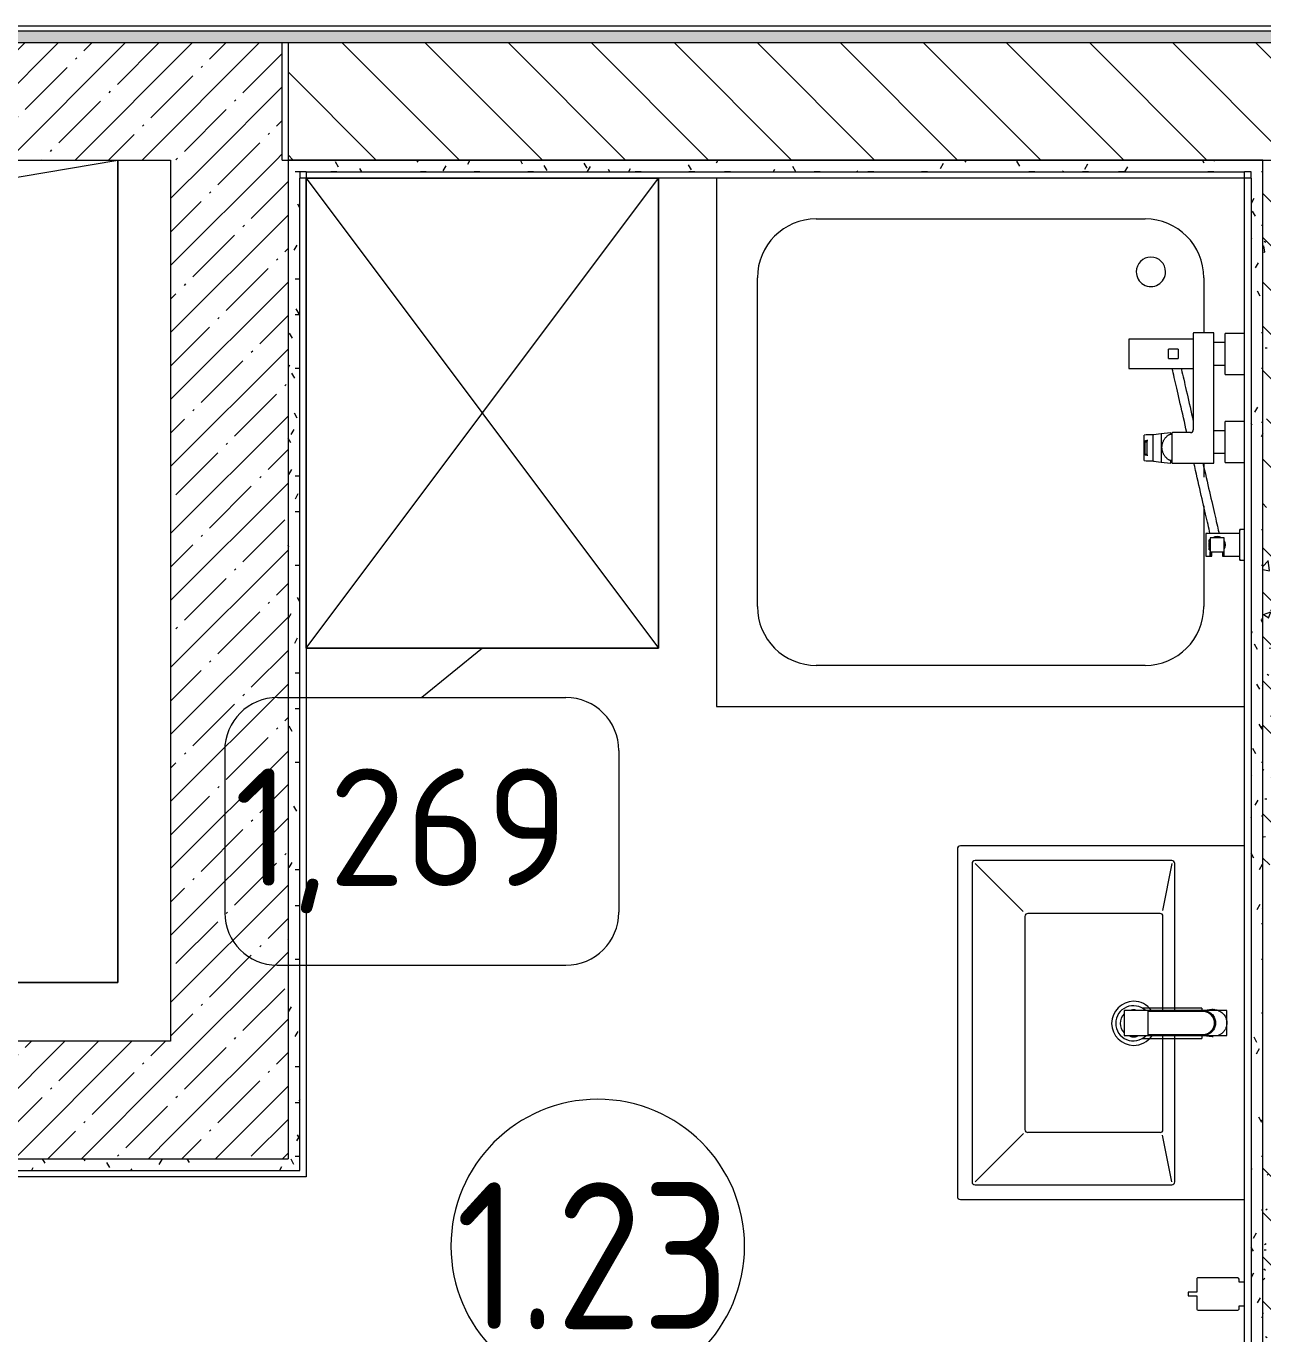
# Model space of a CAD drawing. Header units: millimetres. Extents: x 35840 to 252964, y -8553 to 29000.
# Drawn here: x 68204 to 70310, y 11402 to 13628 of the extents above; entities that cross this region are included whole.
import ezdxf

# ---------------------------------------------------------------- set-up
doc = ezdxf.new("R2010")
doc.units = ezdxf.units.MM
doc.linetypes.add('Осевая', pattern=[3175, 635, -476.25, 1587.5, -476.25])
for name, color, linetype, lineweight in [('0-1', 7, 'Continuous', 9), ('A-AREA-IDEN', 7, 'Continuous', 9), ('A-GENM', 7, 'Continuous', 9), ('A-WALL', 7, 'Continuous', 9), ('I-FURN-IDEN', 7, 'Continuous', 9), ('I-WALL', 7, 'Continuous', 9), ('P-SANR-FIXT-2', 7, 'Continuous', 13), ('Оси-2', 7, 'Осевая', 9)]:
    doc.layers.add(name, color=color, linetype=linetype, lineweight=lineweight)
for name, color, linetype, lineweight, true_color in [('A-WALL-1', 9, 'Continuous', 9, 0x808080), ('A-WALL-FNSH-1', 9, 'Continuous', 9, 0x808080), ('I-FURN-1', 9, 'Continuous', 9, 0x808080), ('P-SANR-FIXT-1', 9, 'Continuous', 13, 0x808080)]:
    doc.layers.add(name, color=color, linetype=linetype, lineweight=lineweight, true_color=true_color)
doc.styles.add('GOST Common', font='GOST_Common.ttf', dxfattribs={"height": 200})
doc.styles.add('GOST Common_1', font='GOST_Common.ttf', dxfattribs={"width": 0.9, "height": 250})
pattern_1 = [(45, (600, 0), (-57.02463, 57.02463), []), (45, (657.025, 0), (-57.02463, 57.02463), [100.806, -20.161, 3.353, -16.808])]
pattern_2 = [(0, (600, 0), (121.92, 30.48), [10.058, -81.382, 10.058, -81.382, -487.68]), (0, (600, 0), (121.92, 30.48), [-182.88, 10.058, -172.822, 10.058, -81.382, -213.36]), (0, (600, 0), (121.92, 30.48), [-457.2, 10.058, -50.902, 10.058, -142.342]), (120, (645.72, 15.24), (-87.356454, 90.345817), [10.058, -81.382, 10.058, -81.382, -487.68]), (120, (645.72, 15.24), (-87.356454, 90.345817), [-182.88, 10.058, -172.822, 10.058, -81.382, -213.36]), (120, (645.72, 15.24), (-87.356454, 90.345817), [-457.2, 10.058, -50.902, 10.058, -142.342]), (240, (660.96, 76.2), (-34.563546, -120.825817), [10.058, -81.382, 10.058, -81.382, -487.68]), (240, (660.96, 76.2), (-34.563546, -120.825817), [-182.88, 10.058, -172.822, 10.058, -81.382, -213.36]), (240, (660.96, 76.2), (-34.563546, -120.825817), [-457.2, 10.058, -50.902, 10.058, -142.342])]

# ---------------------------------------------------------------- blocks, each defined once
blk = doc.blocks.new('SND_Aquanet_Душевой поддон_HX108_Квадратный_С опорами_Сантехкомплект__$ - 900х900-30658251-План расстановки мебели и оборудования 1 этажа в осях 12-23')
at = {"layer": 'P-SANR-FIXT-1'}
for p, q in [((450, -450), (450, 449.5)), ((-280, 380), (-186.2, 380)), ((35.8, 380), (59.8, 380)), ((108.5, 380), (280, 380)), ((-380, -280), (-380, 280)), ((380, 280), (380, -280)), ((280, -380), (-280, -380)), ((-449.2, -450), (450, -450))]:
    blk.add_line(p, q, dxfattribs=at)
for centre, radius, start, end in [((-280, 280), 100, 90, 180), ((280, 280), 100, 0, 90), ((-290, 290), 25, 90, 270), ((-290, 290), 25, 270, 90), ((-280, -280), 100, 180, 270), ((280, -280), 100, 270, 0)]:
    blk.add_arc(centre, radius, start, end, dxfattribs=at)
blk = doc.blocks.new('GM_Отверстие прямоугольное _в плите_ - Отверстие-21957881-План расстановки мебели и оборудования 1 этажа в осях 12-23')
at = {"layer": 'A-GENM'}
for p, q in [((-566.7, 466.7), (800, 700)), ((800, 700), (800, -700)), ((800, -700), (800, 700)), ((-800, -700), (-566.7, 466.7)), ((800, -700), (-800, -700)), ((-800, -700), (800, -700))]:
    blk.add_line(p, q, dxfattribs=at)
for start, end in [(360, 180), (180, 360)]:
    blk.add_arc((0, 0), 2.5, start, end, dxfattribs=at)
blk = doc.blocks.new('Шкаф параметрический - 1_269-25646702-План расстановки мебели и оборудования 1 этажа в осях 12-23')
at = {"layer": 'I-FURN-1'}
for p, q in [((0, 0), (600, 800)), ((0, 800), (600, 0)), ((600, 800), (0, 800)), ((0, 800), (0, 0)), ((0, 0), (0, 800)), ((0, 800), (600, 800)), ((600, 0), (600, 800)), ((600, 800), (600, 0)), ((0, 0), (600, 0)), ((600, 0), (0, 0))]:
    blk.add_line(p, q, dxfattribs=at)
blk = doc.blocks.new('сифон - Для раковины-V232-План расстановки мебели и оборудования 1 этажа в осях 12-23')
at = {"layer": 'P-SANR-FIXT-1'}
for p, q in [((116.7, 26), (15, 26)), ((116.7, 26), (116.7, 22.5)), ((116.7, -20.6), (116.7, -26)), ((15, -26), (116.7, -26))]:
    blk.add_line(p, q, dxfattribs=at)
for start, end in [(46.114, 180), (180, 315)]:
    blk.add_arc((0, 0), 30, start, end, dxfattribs=at)
blk = doc.blocks.new('раковина - 400 x 500mm-V233-План расстановки мебели и оборудования 1 этажа в осях 12-23')
at = {"layer": 'P-SANR-FIXT-1'}
for p, q in [((-249.5, -11), (-249.5, -495)), ((352.5, -495), (352.5, -11)), ((31, -130), (-219.5, -130)), ((322.5, -130), (73, -130)), ((-224.5, -135), (-224.5, -470)), ((-219.5, -135), (-139.5, -151)), ((-134.5, -155), (-134.5, -380)), ((-126, -150), (-129.5, -150)), ((31, -150), (-126, -150)), ((233.5, -150), (73, -150)), ((238.5, -155), (238.5, -380)), ((322.5, -135), (242.8, -150.5)), ((327.5, -470), (327.5, -135)), ((-219.5, -470), (-137.6, -388.1)), ((-129.5, -385), (233.5, -385)), ((322.5, -470), (240.2, -387.7)), ((-219.5, -475), (322.5, -475)), ((-244.5, -500), (347.5, -500))]:
    blk.add_line(p, q, dxfattribs=at)
for centre, radius, start, end in [((-219.5, -135), 5, 90, 180), ((322.5, -135), 5, 0, 90), ((-129.5, -155), 5, 90, 180), ((233.5, -155), 5, 0, 90), ((52.6, -199.9), 37.5, 127.0599, 180), ((52.6, -199.9), 37.5, 360, 54.9171), ((52.6, -199.9), 37.5, 180, 360), ((52.6, -199.9), 23, 170.0836, 180), ((52.6, -199.9), 23, 180, 189.9158), ((52.6, -199.9), 23, 360, 16.8017), ((52.6, -199.9), 23, 343.1959, 360), ((52.6, -199.9), 23, 225, 315), ((-129.5, -380), 5, 180, 270), ((233.5, -380), 5, 270, 360), ((-219.5, -470), 5, 180, 270), ((322.5, -470), 5, 270, 0), ((-244.5, -495), 5, 180, 270), ((347.5, -495), 5, 270, 0)]:
    blk.add_arc(centre, radius, start, end, dxfattribs=at)
blk = doc.blocks.new('смеситель для раковины - Default-30615600-План расстановки мебели и оборудования 1 этажа в осях 12-23')
at = {"layer": '0-1'}
for p, q in [((21, 151.6), (-21, 151.6)), ((20.3, 111.8), (-20.3, 111.8)), ((-22.8, 2.9), (-21.7, 15.4)), ((-20.7, 17.2), (-20.7, 16.7)), ((-20.3, 19.4), (-20.3, 15.8)), ((20.3, 15.8), (20.3, 19.4)), ((20.8, 16.7), (20.8, 17.2))]:
    blk.add_line(p, q, dxfattribs=at)
at = {"layer": '0-1', "flags": 128}
for points in [[(-21, 151.3), (-21, 147.9), (-21, 145.7), (-21, 145.2), (-21, 144.9), (-21, 144.8), (-21, 144.7), (-21, 144.7)], [(21, 89.1), (21, 88.6), (21, 88.3), (21, 88.3)], [(21.7, 15.4), (22.3, 8.3), (22.8, 2.9)]]:
    blk.add_lwpolyline(points, dxfattribs=at)
at = {"layer": 'P-SANR-FIXT-1'}
for p, q in [((21, 151.6), (-21, 151.6)), ((-21, 151.6), (-21, -23)), ((21, -23), (21, 151.6)), ((-20.3, 111.8), (-20.3, 111.8)), ((-20.3, 111.8), (-20.3, 109.7)), ((20.3, 109.7), (20.3, 111.8)), ((20.3, 111.8), (20.3, 111.8)), ((-21, -23), (21, -23))]:
    blk.add_line(p, q, dxfattribs=at)
at = {"layer": 'P-SANR-FIXT-1', "flags": 128}
for points in [[(-21, 144), (-21, 91), (-21, 37.9)], [(21, 37.9), (21, 91), (21, 144)], [(-20.3, 19.4), (-20.3, 60.2), (-20.3, 109.7)], [(20.3, 109.7), (20.3, 60.2), (20.3, 19.4)], [(21, 17.1), (21, 22.3), (21, 27.5), (21, 32.7), (21, 37.9)], [(-20.3, 15.8), (-20.3, 17.1), (-20.3, 18.4)], [(20.3, 18.4), (20.3, 17.1), (20.3, 15.8)], [(21, 15.1), (21, 15.6), (21, 16.1), (21, 16.6), (21, 17.1)], [(22.9, -1.8), (22.4, 2.9), (22, 7.6), (21.5, 12.3), (21.1, 17.1)], [(21.1, 17.1), (21.5, 12.3), (22, 7.6), (22.4, 2.9), (22.9, -1.8)]]:
    blk.add_lwpolyline(points, dxfattribs=at)
at = {"layer": 'P-SANR-FIXT-1'}
for centre, major_axis, ratio, start_param, end_param in [((-9809.3, 72.1), (-9788.3, 0.5), 0.986286, 3.135948, 3.138103), ((0, 17.2), (20.8, 0), 0.98634, 3.060685, 3.141593), ((0, 17.2), (20.8, 0), 0.98634, 3.141593, 3.395551), ((0, 17.2), (20.8, 0), 0.98634, 3.707105, 3.769911), ((0, 17.2), (20.8, 0), 0.98634, 5.654867, 5.717635), ((0, 17.2), (-20.8, 0), 0.98634, 2.887544, 3.141593), ((0, 17.2), (20.8, 0), 0.98634, 0, 0.080911), ((0, 17.2), (20.8, 0), 0.98634, 4.154533, 5.270098)]:
    blk.add_ellipse(centre, major_axis=major_axis, ratio=ratio, start_param=start_param, end_param=end_param, dxfattribs=at)
for points, knots in [([(-21, 151.6), (-21, 151.7), (-21, 151.5), (-21, 150.5), (-21, 148.7), (-21, 146.9), (-21, 145.2), (-21, 144.4), (-21, 144)], [0.4444444, 0.4444444, 0.4444444, 0.4444444, 0.5555556, 0.6666667, 0.7777778, 0.8888889, 0.9444444, 1, 1, 1, 1]), ([(21, 144), (21, 144.4), (21, 145.2), (21, 146.9), (21, 148.7), (21, 150.5), (21, 151.5), (21, 151.7), (21, 151.6)], [0, 0, 0, 0, 0.0555556, 0.1111111, 0.2222222, 0.3333333, 0.4444444, 0.5555556, 0.5555556, 0.5555556, 0.5555556]), ([(-21.8, 13.9), (-21.8, 14.6), (-21.7, 16.1), (-21.6, 18.9), (-21.5, 22.1), (-21.5, 25.2), (-21.4, 27.9), (-21.4, 30), (-21.4, 31.8), (-21.3, 33.4), (-21.3, 34.5), (-21.3, 35.6), (-21.3, 37), (-21.3, 38.7), (-21.2, 41), (-21.2, 44.2), (-21.2, 48.8), (-21.1, 54.3), (-21.1, 59.3), (-21.1, 63.2), (-21.1, 66.1), (-21.1, 68.8), (-21.1, 72.5), (-21, 78.9), (-21, 84.5), (-21, 88.1)], [0, 0, 0, 0, 0.083333, 0.166667, 0.25, 0.333333, 0.375, 0.416667, 0.458333, 0.479167, 0.5, 0.520833, 0.541667, 0.583333, 0.625, 0.666667, 0.708333, 0.75, 0.791667, 0.8125, 0.833333, 0.854167, 0.875, 0.916667, 1, 1, 1, 1]), ([(21, 88.1), (21, 84.5), (21, 78.9), (21.1, 72.5), (21.1, 68.8), (21.1, 66.1), (21.1, 63.2), (21.1, 59.3), (21.2, 54.3), (21.2, 48.8), (21.2, 44.2), (21.3, 41), (21.3, 38.7), (21.3, 37), (21.3, 35.6), (21.3, 34.5), (21.3, 33.4), (21.4, 31.8), (21.4, 30), (21.4, 27.9), (21.5, 25.2), (21.5, 22.1), (21.6, 18.9), (21.7, 16.1), (21.8, 14.6), (21.8, 13.9)], [0, 0, 0, 0, 0.083333, 0.125, 0.145833, 0.166667, 0.1875, 0.208333, 0.25, 0.291667, 0.333333, 0.375, 0.416667, 0.458333, 0.479167, 0.5, 0.520833, 0.541667, 0.583333, 0.625, 0.666667, 0.75, 0.833333, 0.916667, 1, 1, 1, 1]), ([(-21.1, 17.1), (-21.2, 16.5), (-21.3, 15.4), (-21.5, 13.7), (-21.6, 11.8), (-21.9, 9.3), (-22.1, 7.6), (-22.4, 5.3), (-22.6, 3), (-22.8, 1.4), (-22.9, 0.3)], [0, 0, 0, 0, 0.1, 0.2, 0.3, 0.4, 0.6, 0.7, 0.8, 1, 1, 1, 1]), ([(-22.6, 3.6), (-22.6, 3.8), (-22.5, 4.4), (-22.4, 5.5), (-22.3, 6.9), (-22.2, 8.4), (-22, 10.9), (-21.9, 12.9), (-21.8, 13.9)], [0.3178487, 0.3178487, 0.3178487, 0.3178487, 0.375, 0.5, 0.625, 0.75, 0.875, 1, 1, 1, 1]), ([(21, 15.1), (20.9, 14), (20.5, 11.7), (19.3, 8.5), (17.6, 5.5), (14.8, 1.9), (11.1, -0.9), (6.8, -2.8), (3.4, -3.6), (0, -3.8), (-4.5, -3.5), (-10.1, -1.7), (-14.7, 1.9), (-17.6, 5.5), (-19.3, 8.4), (-20.5, 11.7), (-20.9, 13.9), (-21, 15)], [0, 0, 0, 0, 0.055556, 0.111111, 0.166667, 0.222222, 0.333333, 0.388889, 0.444444, 0.5, 0.555556, 0.666667, 0.777778, 0.833333, 0.888889, 0.944444, 1, 1, 1, 1]), ([(20.3, 19.4), (20.3, 18.2), (20.2, 15.9), (19.3, 12.3), (18, 9.6), (16.8, 7.5), (15.7, 6), (14.5, 4.7), (12.8, 3), (10.4, 1.2), (7.1, -0.4), (2.4, -1.7), (-2.5, -1.7), (-7.1, -0.4), (-10.9, 1.5), (-13.6, 3.7), (-15.4, 5.7), (-16.5, 7.1), (-17.7, 9), (-18.9, 11.5), (-20, 15), (-20.3, 17.7), (-20.3, 19.4)], [0, 0, 0, 0, 0.055556, 0.111111, 0.166667, 0.194444, 0.222222, 0.25, 0.277778, 0.333333, 0.388889, 0.444444, 0.555556, 0.611111, 0.666667, 0.75, 0.770833, 0.791667, 0.833333, 0.875, 0.916667, 1, 1, 1, 1]), ([(20.3, 15.8), (20.3, 13.7), (19.8, 10.7), (17.9, 6.9), (16.3, 4.7), (14.8, 3.1), (13, 1.5), (11.1, 0.2), (9, -0.8), (7.3, -1.5), (5.5, -2), (3.6, -2.4), (1.4, -2.7), (-0.9, -2.7), (-3.3, -2.5), (-5.5, -2), (-7.7, -1.3), (-9.8, -0.4), (-11.7, 0.6), (-13.5, 1.9), (-15.1, 3.4), (-16.9, 5.4), (-19.5, 9.5), (-20.3, 13.2), (-20.3, 15.8)], [0, 0, 0, 0, 0.111111, 0.166667, 0.222222, 0.25, 0.277778, 0.333333, 0.361111, 0.388889, 0.416667, 0.444444, 0.479167, 0.513889, 0.548611, 0.583333, 0.618056, 0.652778, 0.6875, 0.722222, 0.756944, 0.791667, 0.861111, 1, 1, 1, 1]), ([(21.1, 19.2), (21.3, 18.6), (21.7, 16.8), (21.8, 15.1), (21.8, 13.9)], [0.8206896, 0.8206896, 0.8206896, 0.8206896, 0.8888889, 1, 1, 1, 1]), ([(21.1, 17.1), (21.1, 16.7), (21.2, 16), (21.3, 15), (21.4, 13.9), (21.6, 12.5), (21.8, 10.8), (22, 8.7), (22.2, 6.9), (22.4, 5.5), (22.5, 4.5), (22.6, 3.4), (22.7, 2.4), (22.8, 1.5), (22.9, 0.8), (22.9, 0.4), (22.9, 0.3)], [0, 0, 0, 0, 0.0625, 0.125, 0.1875, 0.25, 0.375, 0.5, 0.625, 0.6875, 0.75, 0.8125, 0.875, 0.9375, 0.96875, 1, 1, 1, 1]), ([(21.8, 13.9), (21.8, 13.3), (21.9, 11.9), (22, 10), (22.2, 8.4), (22.2, 7.3), (22.3, 6.4), (22.4, 5.2), (22.6, 3.7), (22.8, 2), (22.9, 0.8), (22.9, 0.3)], [0, 0, 0, 0, 0.083333, 0.166667, 0.25, 0.333333, 0.416667, 0.5, 0.666667, 0.833333, 1, 1, 1, 1]), ([(22.1, 7), (22.2, 6.5), (22.8, 4.3), (23, 2), (22.9, 0.3)], [0.8, 0.8, 0.8, 0.8, 0.85, 1, 1, 1, 1]), ([(22.9, -1.8), (22.6, -4.5), (21.7, -8.2), (19.1, -12.8), (16.7, -15.9), (13.7, -18.5), (10.4, -20.6), (6.8, -22.1), (3.4, -22.8), (0.5, -23), (-2.9, -22.9), (-6.8, -22.1), (-10.7, -20.5), (-13.4, -18.7), (-15.3, -17.2), (-17, -15.4), (-19, -12.9), (-20.6, -10.1), (-21.5, -8), (-21.7, -7.4)], [0, 0, 0, 0, 0.1111111, 0.1666667, 0.2222222, 0.2777778, 0.3333333, 0.3888889, 0.4444444, 0.4791667, 0.5138889, 0.5833333, 0.6527778, 0.6875, 0.7222222, 0.7569444, 0.7916667, 0.8611111, 0.8888889, 0.8888889, 0.8888889, 0.8888889])]:
    blk.add_open_spline(points, degree=3, knots=knots, dxfattribs=at)
for points in [[(21, 37.9), (21, 36.1), (21, 32.7), (21.1, 27.5), (21.1, 22.3), (21.1, 18.8), (21.1, 17.1)], [(-22.9, 0.3), (-23, 2.1), (-22.8, 3.8), (-22.4, 5.5)], [(-21.8, 13.9), (-21.8, 15.7), (-21.5, 17.5), (-21.1, 19.2)], [(-21.1, 17.1), (-21.1, 16.7), (-21.1, 16), (-21, 15.3), (-21, 15)], [(21.1, 17.1), (21.1, 16.7), (21.1, 16.1), (21, 15.4), (21, 15.1)], [(22.9, 0.3), (22.8, 1.7), (22.5, 4.5), (22, 8.7), (21.5, 12.9), (21.2, 15.7), (21.1, 17.1)], [(22.9, 0.3), (22.9, -0.1), (22.9, -0.4), (22.9, -0.8)]]:
    blk.add_open_spline(points, degree=3, dxfattribs=at)
blk = doc.blocks.new('TOY_Диспансер мыло - Дозатор Elegance new 11654 019001 хром-30593950-План расстановки мебели и оборудования 1 этажа в осях 12-23')
at = {"layer": 'A-GENM'}
for p, q in [((127.9, 101.6), (122.2, 101.6)), ((122.2, 101.6), (122.2, 86.7)), ((127.9, 86.7), (127.9, 101.6)), ((97.5, 84.7), (97.5, 17)), ((122.2, 86.7), (99.5, 86.7)), ((150.5, 86.7), (127.9, 86.7)), ((152.5, 17), (152.5, 84.7)), ((99.5, 15), (105, 15)), ((105, 15), (105, 5.5)), ((145, 5.5), (145, 15)), ((145, 15), (150.5, 15))]:
    blk.add_line(p, q, dxfattribs=at)
for centre, start, end in [((99.5, 84.7), 90, 180), ((150.5, 84.7), 360, 90), ((99.5, 17), 180, 270), ((150.5, 17), 270, 360)]:
    blk.add_arc(centre, 2, start, end, dxfattribs=at)
blk = doc.blocks.new('Смеситель для ванны с душевым гарнитуром - Смеситель для ванны с душевым гарнитуром-V244-План расстановки мебели и оборудования 1 этажа в осях 12-23')
at = {"layer": 'P-SANR-FIXT-1'}
for p, q in [((70081.5, 13094.5), (70081.5, 13045.5)), ((70191.5, 13095), (70082, 13095)), ((70191.5, 13105), (70191.5, 12941)), ((70191.5, 13105), (70191.5, 12941)), ((70225.5, 13106), (70192.5, 13106)), ((70225.5, 13106), (70192.5, 13106)), ((70226.5, 12885), (70226.5, 13105)), ((70226.5, 12885), (70226.5, 13105)), ((70245.8, 13035), (70245.8, 13105)), ((70278.8, 13105), (70245.8, 13105)), ((70245.8, 13035), (70245.8, 13105)), ((70278.8, 13105), (70245.8, 13105)), ((70165.5, 13078), (70149.5, 13078)), ((70149.5, 13077.5), (70149.5, 13078)), ((70149.5, 13078), (70149.5, 13077.5)), ((70149.5, 13062.5), (70149.5, 13077.5)), ((70165.5, 13077.5), (70165.5, 13078)), ((70165.5, 13078), (70165.5, 13077.5)), ((70165.5, 13077.5), (70165.5, 13062.5)), ((70245.8, 13089.3), (70226.5, 13089.3)), ((70149.5, 13062.5), (70149.5, 13062)), ((70149.5, 13062), (70149.5, 13062.5)), ((70149.5, 13062), (70165.5, 13062)), ((70165.5, 13062.5), (70165.5, 13062)), ((70165.5, 13062), (70165.5, 13062.5)), ((70226.5, 13050.8), (70245.8, 13050.8)), ((70082, 13045), (70191.5, 13045)), ((70245.8, 13035), (70278.8, 13035)), ((70245.8, 13035), (70278.8, 13035)), ((70152.5, 12935.9), (70136.8, 12934)), ((70152.5, 12935.9), (70153.2, 12935.9)), ((70153.2, 12932.5), (70153.2, 12935.9)), ((70155, 12935), (70155, 12885)), ((70155, 12935), (70155, 12885)), ((70186.5, 12936), (70156, 12936)), ((70186.5, 12936), (70156, 12936)), ((70245.8, 12939.3), (70226.5, 12939.3)), ((70245.8, 12885), (70245.8, 12955)), ((70278.8, 12955), (70245.8, 12955)), ((70245.8, 12885), (70245.8, 12955)), ((70278.8, 12955), (70245.8, 12955)), ((70111.2, 12932), (70107.7, 12931.5)), ((70107.7, 12888.5), (70107.7, 12931.5)), ((70109.6, 12899.6), (70109.6, 12920.4)), ((70109.6, 12920.4), (70112.6, 12920.4)), ((70109.9, 12922.5), (70112.4, 12922.5)), ((70120, 12932), (70111.2, 12932)), ((70111.7, 12922.5), (70111.7, 12920.4)), ((70112.4, 12922.5), (70114, 12922.5)), ((70113.8, 12922.5), (70112.4, 12922.5)), ((70112.6, 12920.4), (70112.6, 12899.6)), ((70122.4, 12932.2), (70120, 12932)), ((70124, 12932.4), (70122.4, 12932.2)), ((70122.4, 12932.2), (70122.4, 12887.8)), ((70136.8, 12934), (70123.9, 12932.4)), ((70136.8, 12934), (70136.8, 12886)), ((70109.6, 12899.6), (70112.6, 12899.6)), ((70112.4, 12897.5), (70109.9, 12897.5)), ((70111.7, 12899.6), (70111.7, 12897.5)), ((70112.4, 12897.5), (70113.8, 12897.5)), ((70112.4, 12897.5), (70114, 12897.5)), ((70153.2, 12884.1), (70153.2, 12889.7)), ((70226.5, 12900.8), (70245.8, 12900.8)), ((70107.7, 12888.5), (70111.2, 12888)), ((70111.2, 12888), (70120, 12888)), ((70120, 12888.1), (70122.4, 12887.8)), ((70122.4, 12887.8), (70124, 12887.6)), ((70123.9, 12887.6), (70136.8, 12886)), ((70136.8, 12886), (70152.5, 12884.1)), ((70153.2, 12884.1), (70152.5, 12884.1)), ((70156, 12884), (70225.5, 12884)), ((70156, 12884), (70225.5, 12884)), ((70245.8, 12885), (70278.8, 12885)), ((70245.8, 12885), (70278.8, 12885)), ((70270.8, 12764.3), (70212.8, 12764.3)), ((70212.8, 12764.3), (70212.8, 12725.8)), ((70220.1, 12757), (70220.1, 12733)), ((70244.1, 12757), (70220.1, 12757)), ((70244.1, 12733), (70244.1, 12757)), ((70278.8, 12771), (70270.8, 12771)), ((70270.8, 12769.4), (70270.8, 12771)), ((70270.8, 12771), (70270.8, 12769.4)), ((70270.8, 12720.6), (70270.8, 12769.4)), ((70220.1, 12753.4), (70218.6, 12753.4)), ((70220.1, 12753.4), (70218.6, 12753.4)), ((70220.1, 12753.4), (70218.6, 12753.4)), ((70220.1, 12753.4), (70218.6, 12753.4)), ((70220.1, 12753.4), (70218.6, 12753.4)), ((70220.1, 12753.4), (70218.6, 12753.4)), ((70220.1, 12753.4), (70218.6, 12753.4)), ((70220.1, 12753.4), (70218.6, 12753.4)), ((70218.6, 12750.2), (70218.6, 12753.4)), ((70218.6, 12753.4), (70218.6, 12750.2)), ((70218.6, 12750.2), (70218.6, 12753.4)), ((70218.6, 12753.4), (70218.6, 12750.2)), ((70218.6, 12750.2), (70218.6, 12753.4)), ((70218.6, 12753.4), (70218.6, 12750.2)), ((70218.6, 12750.2), (70218.6, 12753.4)), ((70218.6, 12753.4), (70218.6, 12750.2)), ((70218.6, 12750.2), (70218.6, 12753.4)), ((70218.6, 12753.4), (70218.6, 12750.2)), ((70218.6, 12750.2), (70218.6, 12753.4)), ((70218.6, 12753.4), (70218.6, 12750.2)), ((70218.6, 12750.2), (70218.6, 12753.4)), ((70218.6, 12753.4), (70218.6, 12750.2)), ((70218.6, 12750.2), (70218.6, 12753.4)), ((70218.6, 12753.4), (70218.6, 12750.2)), ((70218.6, 12750.2), (70220.1, 12750.2)), ((70218.6, 12750.2), (70220.1, 12750.2)), ((70218.6, 12750.2), (70220.1, 12750.2)), ((70218.6, 12750.2), (70220.1, 12750.2)), ((70218.6, 12750.2), (70220.1, 12750.2)), ((70218.6, 12750.2), (70220.1, 12750.2)), ((70218.6, 12750.2), (70220.1, 12750.2)), ((70218.6, 12750.2), (70220.1, 12750.2)), ((70220.1, 12748.9), (70218.6, 12748.9)), ((70220.1, 12748.9), (70218.6, 12748.9)), ((70220.1, 12748.9), (70218.6, 12748.9)), ((70220.1, 12748.9), (70218.6, 12748.9)), ((70220.1, 12748.9), (70218.6, 12748.9)), ((70220.1, 12748.9), (70218.6, 12748.9)), ((70220.1, 12748.9), (70218.6, 12748.9)), ((70220.1, 12748.9), (70218.6, 12748.9)), ((70218.6, 12745.6), (70218.6, 12748.9)), ((70218.6, 12748.9), (70218.6, 12745.6)), ((70218.6, 12745.6), (70218.6, 12748.9)), ((70218.6, 12748.9), (70218.6, 12745.6)), ((70218.6, 12745.6), (70218.6, 12748.9)), ((70218.6, 12748.9), (70218.6, 12745.6)), ((70218.6, 12745.6), (70218.6, 12748.9)), ((70218.6, 12748.9), (70218.6, 12745.6)), ((70218.6, 12745.6), (70218.6, 12748.9)), ((70218.6, 12748.9), (70218.6, 12745.6)), ((70218.6, 12745.6), (70218.6, 12748.9)), ((70218.6, 12748.9), (70218.6, 12745.6)), ((70218.6, 12745.6), (70218.6, 12748.9)), ((70218.6, 12748.9), (70218.6, 12745.6)), ((70218.6, 12745.6), (70218.6, 12748.9)), ((70218.6, 12748.9), (70218.6, 12745.6)), ((70218.6, 12745.6), (70220.1, 12745.6)), ((70218.6, 12745.6), (70220.1, 12745.6)), ((70218.6, 12745.6), (70220.1, 12745.6)), ((70218.6, 12745.6), (70220.1, 12745.6)), ((70218.6, 12745.6), (70220.1, 12745.6)), ((70218.6, 12745.6), (70220.1, 12745.6)), ((70218.6, 12745.6), (70220.1, 12745.6)), ((70218.6, 12745.6), (70220.1, 12745.6)), ((70220.1, 12744.4), (70218.6, 12744.4)), ((70220.1, 12744.4), (70218.6, 12744.4)), ((70220.1, 12744.4), (70218.6, 12744.4)), ((70220.1, 12744.4), (70218.6, 12744.4)), ((70220.1, 12744.4), (70218.6, 12744.4)), ((70220.1, 12744.4), (70218.6, 12744.4)), ((70220.1, 12744.4), (70218.6, 12744.4)), ((70220.1, 12744.4), (70218.6, 12744.4)), ((70218.6, 12741.1), (70218.6, 12744.4)), ((70218.6, 12744.4), (70218.6, 12741.1)), ((70218.6, 12741.1), (70218.6, 12744.4)), ((70218.6, 12744.4), (70218.6, 12741.1)), ((70218.6, 12741.1), (70218.6, 12744.4)), ((70218.6, 12744.4), (70218.6, 12741.1)), ((70218.6, 12741.1), (70218.6, 12744.4)), ((70218.6, 12744.4), (70218.6, 12741.1)), ((70218.6, 12741.1), (70218.6, 12744.4)), ((70218.6, 12744.4), (70218.6, 12741.1)), ((70218.6, 12741.1), (70218.6, 12744.4)), ((70218.6, 12744.4), (70218.6, 12741.1)), ((70218.6, 12741.1), (70218.6, 12744.4)), ((70218.6, 12744.4), (70218.6, 12741.1)), ((70218.6, 12741.1), (70218.6, 12744.4)), ((70218.6, 12744.4), (70218.6, 12741.1)), ((70218.6, 12741.1), (70220.1, 12741.1)), ((70218.6, 12741.1), (70220.1, 12741.1)), ((70218.6, 12741.1), (70220.1, 12741.1)), ((70218.6, 12741.1), (70220.1, 12741.1)), ((70218.6, 12741.1), (70220.1, 12741.1)), ((70218.6, 12741.1), (70220.1, 12741.1)), ((70218.6, 12741.1), (70220.1, 12741.1)), ((70218.6, 12741.1), (70220.1, 12741.1)), ((70220.1, 12739.8), (70218.6, 12739.8)), ((70220.1, 12739.8), (70218.6, 12739.8)), ((70220.1, 12739.8), (70218.6, 12739.8)), ((70220.1, 12739.8), (70218.6, 12739.8)), ((70220.1, 12739.8), (70218.6, 12739.8)), ((70220.1, 12739.8), (70218.6, 12739.8)), ((70220.1, 12739.8), (70218.6, 12739.8)), ((70220.1, 12739.8), (70218.6, 12739.8)), ((70218.6, 12736.6), (70218.6, 12739.8)), ((70218.6, 12739.8), (70218.6, 12736.6)), ((70218.6, 12736.6), (70218.6, 12739.8)), ((70218.6, 12739.8), (70218.6, 12736.6)), ((70218.6, 12736.6), (70218.6, 12739.8)), ((70218.6, 12739.8), (70218.6, 12736.6)), ((70218.6, 12736.6), (70218.6, 12739.8)), ((70218.6, 12739.8), (70218.6, 12736.6)), ((70218.6, 12736.6), (70218.6, 12739.8)), ((70218.6, 12739.8), (70218.6, 12736.6)), ((70218.6, 12736.6), (70218.6, 12739.8)), ((70218.6, 12739.8), (70218.6, 12736.6)), ((70218.6, 12736.6), (70218.6, 12739.8)), ((70218.6, 12739.8), (70218.6, 12736.6)), ((70218.6, 12736.6), (70218.6, 12739.8)), ((70218.6, 12739.8), (70218.6, 12736.6)), ((70218.6, 12736.6), (70220.1, 12736.6)), ((70218.6, 12736.6), (70220.1, 12736.6)), ((70218.6, 12736.6), (70220.1, 12736.6)), ((70218.6, 12736.6), (70220.1, 12736.6)), ((70218.6, 12736.6), (70220.1, 12736.6)), ((70218.6, 12736.6), (70220.1, 12736.6)), ((70218.6, 12736.6), (70220.1, 12736.6)), ((70218.6, 12736.6), (70220.1, 12736.6)), ((70212.8, 12725.8), (70220.3, 12725.8)), ((70220.1, 12733), (70244.1, 12733)), ((70220.3, 12733), (70220.3, 12725.8)), ((70220.3, 12725.8), (70220.3, 12733)), ((70220.3, 12725.8), (70222.6, 12725.8)), ((70223.1, 12726.3), (70223.1, 12733)), ((70241.1, 12733), (70241.1, 12726.3)), ((70241.6, 12725.8), (70243.6, 12725.8)), ((70243.6, 12725.8), (70243.6, 12733)), ((70243.6, 12733), (70243.6, 12725.8)), ((70243.6, 12725.8), (70270.8, 12725.8)), ((70270.8, 12720.6), (70270.8, 12719)), ((70270.8, 12719), (70270.8, 12720.6)), ((70270.8, 12719), (70278.8, 12719))]:
    blk.add_line(p, q, dxfattribs=at)
at = {"layer": 'P-SANR-FIXT-1', "flags": 128}
for points in [[(70180.5, 12936.3), (70179, 12942.6), (70177.6, 12948.9), (70176.2, 12955.1), (70174.8, 12961.3), (70173.4, 12967.3), (70172, 12973.3), (70170.7, 12979.2), (70169.3, 12984.9), (70168.1, 12990.5), (70166.8, 12996), (70165.6, 13001.3), (70164.4, 13006.5), (70163.2, 13011.5), (70162.1, 13016.3), (70161.1, 13021), (70160, 13025.5), (70159, 13029.8), (70158.1, 13033.9), (70157.2, 13037.8), (70156.4, 13041.4), (70155.6, 13044.9)], [(70170.9, 13045), (70171.4, 13043.1), (70172.2, 13039.3), (70173.1, 13035.4), (70174.1, 13031.2), (70175.1, 13026.8), (70176.2, 13022.2), (70177.3, 13017.5), (70178.4, 13012.6), (70179.5, 13007.5), (70180.8, 13002.2), (70182, 12996.8), (70183.3, 12991.3), (70184.6, 12985.6), (70185.9, 12979.8), (70187.2, 12973.9), (70188.6, 12967.9), (70190, 12961.8), (70191.4, 12955.6)], [(70138.1, 12912), (70138.2, 12913), (70138.3, 12914), (70138.4, 12915), (70138.6, 12916), (70138.8, 12916.9), (70139.1, 12917.9), (70139.4, 12918.9), (70139.7, 12919.8), (70140.1, 12920.7), (70140.5, 12921.6), (70140.9, 12922.5), (70141.4, 12923.4), (70141.9, 12924.3), (70142.5, 12925.1), (70143.1, 12925.9), (70143.7, 12926.7), (70144.3, 12927.5), (70145, 12928.2), (70145.7, 12928.9), (70146.4, 12929.6), (70147.2, 12930.3), (70148, 12930.9), (70148.8, 12931.5), (70149.6, 12932), (70150.5, 12932.6), (70151.3, 12933), (70152.2, 12933.5), (70153.1, 12933.9), (70154.1, 12934.3), (70155, 12934.6)], [(70109.6, 12920.4), (70109.6, 12920.8), (70109.7, 12921.3), (70109.7, 12921.7), (70109.7, 12922), (70109.8, 12922.3), (70109.8, 12922.4)], [(70112.4, 12922.5), (70112.4, 12922.4), (70112.5, 12922.3), (70112.5, 12922), (70112.5, 12921.7), (70112.6, 12921.3), (70112.6, 12920.8), (70112.6, 12920.4)], [(70109.8, 12897.6), (70109.8, 12897.7), (70109.7, 12898), (70109.7, 12898.3), (70109.7, 12898.7), (70109.6, 12899.2), (70109.6, 12899.6)], [(70112.6, 12899.6), (70112.6, 12899.2), (70112.6, 12898.7), (70112.5, 12898.3), (70112.5, 12898), (70112.5, 12897.7), (70112.4, 12897.6), (70112.4, 12897.5)], [(70155, 12887.3), (70154.1, 12887.7), (70153.1, 12888.1), (70152.2, 12888.5), (70151.3, 12888.9), (70150.5, 12889.4), (70149.6, 12890), (70148.8, 12890.5), (70148, 12891.1), (70147.2, 12891.7), (70146.4, 12892.4), (70145.7, 12893.1), (70145, 12893.8), (70144.3, 12894.5), (70143.7, 12895.3), (70143.1, 12896.1), (70142.5, 12896.9), (70141.9, 12897.7), (70141.4, 12898.6), (70140.9, 12899.4), (70140.5, 12900.3), (70140.1, 12901.2), (70139.7, 12902.2), (70139.4, 12903.1), (70139.1, 12904.1), (70138.8, 12905), (70138.6, 12906), (70138.4, 12907), (70138.3, 12908), (70138.2, 12909), (70138.1, 12910), (70138.1, 12911)], [(70219.8, 12764.7), (70219.1, 12768.1), (70218.3, 12771.6), (70217.4, 12775.4), (70216.5, 12779.4), (70215.5, 12783.6), (70214.5, 12788), (70213.5, 12792.5), (70212.4, 12797.3), (70211.2, 12802.2), (70210.1, 12807.3), (70208.9, 12812.5), (70207.6, 12817.9), (70206.4, 12823.5), (70205.1, 12829.1), (70203.7, 12834.9), (70202.4, 12840.8), (70201, 12846.8), (70199.6, 12852.9), (70198.2, 12859.1), (70196.7, 12865.4), (70195.3, 12871.7), (70193.8, 12878.1), (70192.5, 12884)], [(70207.9, 12884), (70209.1, 12878.5), (70210.6, 12872.2), (70212, 12865.9), (70213.5, 12859.6), (70214.9, 12853.5), (70216.3, 12847.4), (70217.6, 12841.5), (70219, 12835.6), (70220.3, 12829.9), (70221.6, 12824.3), (70222.8, 12818.8), (70224, 12813.5), (70225.2, 12808.3), (70226.4, 12803.3), (70227.5, 12798.4), (70228.6, 12793.8), (70229.6, 12789.3), (70230.6, 12785), (70231.5, 12780.9), (70232.4, 12777), (70233.3, 12773.3), (70234, 12769.9), (70234.8, 12766.6), (70235.3, 12764.3)]]:
    blk.add_lwpolyline(points, dxfattribs=at)
at = {"layer": 'P-SANR-FIXT-1'}
for centre, radius, start, end in [((70082, 13094.5), 0.5, 90, 180), ((70192.5, 13105), 1, 90, 180), ((70192.5, 13105), 1, 90, 180), ((70225.5, 13105), 1, 0, 90), ((70225.5, 13105), 1, 0, 90), ((70082, 13045.5), 0.5, 180, 270), ((70156, 12935), 1, 90, 180), ((70156, 12935), 1, 90, 180), ((70186.5, 12941), 5, 270, 0), ((70186.5, 12941), 5, 270, 0), ((70156, 12885), 1, 180, 270), ((70156, 12885), 1, 180, 270), ((70225.5, 12885), 1, 270, 0), ((70225.5, 12885), 1, 270, 0), ((70232.1, 12745), 14.2, 58.2631, 121.8541), ((70232.1, 12745), 14.2, 58.2631, 121.8541), ((70232.1, 12745), 14.2, 148.3082, 212.0443), ((70232.1, 12745), 14.2, 148.3082, 212.0443), ((70232.1, 12745), 14.2, 328.1524, 31.7439), ((70232.1, 12745), 14.2, 328.1524, 31.7439), ((70222.6, 12726.3), 0.5, 270, 0), ((70241.6, 12726.3), 0.5, 180, 270)]:
    blk.add_arc(centre, radius, start, end, dxfattribs=at)
blk = doc.blocks.new('Марка_Мебель - В прямоуг_Balcon_Марка-25523697-План расстановки мебели и оборудования 1 этажа в осях 12-23')
at = {"layer": 'I-FURN-IDEN'}
for p, q in [((-2.455, 2.278), (2.455, 2.278)), ((-3.355, 1.378), (-3.355, -1.384)), ((3.355, 1.378), (3.355, -1.378)), ((-2.461, -2.278), (2.455, -2.278))]:
    blk.add_line(p, q, dxfattribs=at)
for centre, radius, start, end in [((-2.455, 1.378), 0.9, 90, 180), ((2.455, 1.378), 0.9, 0, 90), ((-2.461, -1.384), 0.893, 180, 270), ((2.455, -1.378), 0.9, 270, 0)]:
    blk.add_arc(centre, radius, start, end, dxfattribs=at)
blk = doc.blocks.new('Марка_Помещения - Номер-25198446-План расстановки мебели и оборудования 1 этажа в осях 12-23')
at = {"layer": 'A-AREA-IDEN'}
for start, end in [(360, 180), (180, 360)]:
    blk.add_arc((0, 0), 2.5, start, end, dxfattribs=at)

msp = doc.modelspace()

# ---------------------------------------------------------------- hatches: boundary and pattern name
at = {"layer": 'I-WALL'}
h = msp.add_hatch(dxfattribs=at)
h.set_pattern_fill('FP_85', color=256, style=0, pattern_type=2)
h.set_pattern_definition(pattern_2)
h.paths.add_polyline_path([(70326.3, 13600), (70710, 13600), (70710, 13620), (66680, 13620), (66680, 13600), (69964, 13600)])
h = msp.add_hatch(dxfattribs=at)
h.set_pattern_fill('FP_1', color=256, style=0, pattern_type=2)
h.set_pattern_definition(pattern_1)
h.paths.add_polyline_path([(68450, 13400), (68640, 13400), (68640, 13600), (66760, 13600), (66760, 13400), (67427.6, 13400)])
h = msp.add_hatch(dxfattribs=at)
h.set_pattern_fill('FP_20', color=256, style=0, pattern_type=2)
h.set_pattern_definition([(135, (600, 0), (-70.71068, -70.71068), [])])
h.paths.add_polyline_path([(84490.7, 13400), (84490.7, 13600), (68650, 13600), (68650, 13400), (81921.1, 13400)])
h = msp.add_hatch(dxfattribs=at)
h.set_pattern_fill('FP_1', color=256, style=0, pattern_type=2)
h.set_pattern_definition(pattern_1)
h.paths.add_polyline_path([(68650, 11700), (68650, 13400), (68450, 13400), (68450, 11700)])
h = msp.add_hatch(dxfattribs=at)
h.set_pattern_fill('FP_85', color=256, style=0, pattern_type=2)
h.set_pattern_definition(pattern_2)
h.paths.add_polyline_path([(69601.7, 13380), (70289.8, 13380), (70289.8, 13400), (68650, 13400), (68650, 13380), (68877, 13380)])
h = msp.add_hatch(dxfattribs=at)
h.set_pattern_fill('FP_85', color=256, style=0, pattern_type=2)
h.set_pattern_definition(pattern_2)
h.paths.add_polyline_path([(68670, 11680), (68670, 13380), (68650, 13380), (68650, 11680)])
h = msp.add_hatch(dxfattribs=at)
h.set_pattern_fill('FP_85', color=256, style=0, pattern_type=2)
h.set_pattern_definition(pattern_2)
h.paths.add_polyline_path([(70289.8, 11120), (70309.8, 11120), (70309.8, 13400), (70289.8, 13400), (70289.8, 11194.7)])
h = msp.add_hatch(dxfattribs=at)
h.set_pattern_fill('FP_22', color=256, style=0, pattern_type=2)
h.set_pattern_definition([(135, (600, 0), (-75.43415, -75.43415), [106.68, -17.78, 3.556, -17.78]), (135, (600, 75.39), (-75.43415, -75.43415), []), (50, (600, 0), (127.52922, -11.15758), [13.335, -146.685]), (355, (600, 0), (-24.66966, 133.74002), [10.668, -117.348]), (100.451, (610.63, -0.93), (102.85973, 122.58178), [11.333, -124.663]), (46.184, (600, 35.56), (189.75516, -29.43036), [20.002, -220.027]), (96.636, (615.81, 33.1), (166.1822, 173.1996), [17, -186.995]), (351.184, (600, 35.56), (166.18393, 173.1976), [16.002, -176.022]), (21, (617.78, 26.67), (106.13027, -71.58603), [13.335, -146.685]), (326, (617.78, 26.67), (43.26188, 128.93175), [10.668, -117.348]), (71.451, (626.62, 20.7), (149.39198, 57.34505), [11.333, -124.663]), (37.5, (600, 0), (2.162228, 59.188357), [3.353, -112.573, 3.353, -115.773, -117.792]), (37.5, (600, 0), (2.162228, 59.188357), [-235.052, 3.353, -114.44]), (7.5, (600, 0), (46.77386, 70.12615), [3.353, -64.567, 3.353, -109.906, -44.894]), (7.5, (600, 0), (46.77386, 70.12615), [-181.178, 3.353, -41.542]), (327.5, (560.35, 0), (94.91367, -4.010093), [3.353, -41.097, 3.353, -135.331, -184.023]), (327.5, (560.35, 0), (94.91367, -4.010093), [-183.134, 3.353, -180.67]), (317.5, (542.57, 0), (103.69057, 17.79882), [3.353, -54.432, 3.353, -88.748, -130.683]), (317.5, (542.57, 0), (103.69057, 17.79882), [-149.885, 3.353, -127.33])])
h.paths.add_polyline_path([(70309.8, 11100), (70389.8, 11100), (70389.8, 11700), (70310, 11700), (70310, 12200), (70389.8, 12200), (70389.8, 13400), (70309.8, 13400), (70309.8, 11194.7)])
h = msp.add_hatch(dxfattribs=at)
h.set_pattern_fill('FP_1', color=256, style=0, pattern_type=2)
h.set_pattern_definition(pattern_1)
h.paths.add_polyline_path([(68450, 11700), (68450, 11900), (66760, 11900), (66760, 11700), (67427.6, 11700)])
h = msp.add_hatch(dxfattribs=at)
h.set_pattern_fill('FP_85', color=256, style=0, pattern_type=2)
h.set_pattern_definition(pattern_2)
h.paths.add_polyline_path([(66780, 11680), (68650, 11680), (68650, 11700), (66780, 11700)])

# ---------------------------------------------------------------- linework, layer by layer
at = {"layer": 'A-WALL'}
msp.add_line((66680, 13620), (70690, 13620), dxfattribs=at)
at = {"layer": 'A-WALL-1'}
for p, q in [((66560, 13600), (84490.7, 13600)), ((68640, 13400), (68640, 13600)), ((68650, 13600), (68650, 11700)), ((66760, 13400), (68450, 13400)), ((68450, 13400), (68450, 11900)), ((68640, 13400), (73620, 13400)), ((70309.8, 13400), (68650, 13400)), ((68681, 13380), (70278.8, 13380)), ((70309.8, 11100), (70309.8, 13400)), ((68670, 11680), (68670, 13369)), ((70289.8, 13369), (70289.8, 11131)), ((68450, 11900), (66760, 11900)), ((66760, 11700), (68650, 11700)), ((66780, 11680), (68670, 11680))]:
    msp.add_line(p, q, dxfattribs=at)
at = {"layer": 'A-WALL-FNSH-1'}
msp.add_line((70682, 13628), (66688, 13628), dxfattribs=at)
at = {"layer": 'I-FURN-IDEN'}
msp.add_line((68981, 12569), (68877.6, 12485), dxfattribs=at)
at = {"layer": 'I-WALL'}
for p, q in [((68670, 13380), (68670, 13369)), ((68681, 13380), (68670, 13380)), ((68681, 13380), (68681, 11669)), ((70278.8, 11120), (70278.8, 13380)), ((70289.8, 13380), (70278.8, 13380)), ((70289.8, 13369), (70289.8, 13380)), ((70289.8, 13369), (68670, 13369)), ((68681, 11669), (66780, 11669))]:
    msp.add_line(p, q, dxfattribs=at)
at = {"layer": 'Оси-2'}
msp.add_line((39140.1, 13400), (81460, 13400), dxfattribs=at)

# ---------------------------------------------------------------- block references
at = {"layer": 'A-AREA-IDEN', "xscale": 99.99999999999993, "yscale": 99.99999999999993, "zscale": 99.99999999999993}
msp.add_blockref('Марка_Помещения - Номер-25198446-План расстановки мебели и оборудования 1 этажа в осях 12-23', (69177.3, 11551.1), dxfattribs=at)
at = {"layer": 'A-GENM'}
msp.add_blockref('GM_Отверстие прямоугольное _в плите_ - Отверстие-21957881-План расстановки мебели и оборудования 1 этажа в осях 12-23', (67560, 12700), dxfattribs=at)
at = {"layer": 'I-FURN-1'}
msp.add_blockref('Шкаф параметрический - 1_269-25646702-План расстановки мебели и оборудования 1 этажа в осях 12-23', (68681, 12569), dxfattribs=at)
at = {"layer": 'I-FURN-IDEN', "xscale": 99.99999999999993, "yscale": 99.99999999999993, "zscale": 99.99999999999993}
msp.add_blockref('Марка_Мебель - В прямоуг_Balcon_Марка-25523697-План расстановки мебели и оборудования 1 этажа в осях 12-23', (68877.6, 12257.2), dxfattribs=at)
at = {"layer": 'P-SANR-FIXT-1'}
for name, p, rotation in [('SND_Aquanet_Душевой поддон_HX108_Квадратный_С опорами_Сантехкомплект__$ - 900х900-30658251-План расстановки мебели и оборудования 1 этажа в осях 12-23', (69829.3, 12919.8), 270.0000000000001), ('раковина - 400 x 500mm-V233-План расстановки мебели и оборудования 1 этажа в осях 12-23', (70289.8, 11983), 269.9999999999997), ('смеситель для раковины - Default-30615600-План расстановки мебели и оборудования 1 этажа в осях 12-23', (70225.6, 11931), 89.99999999999912)]:
    msp.add_blockref(name, p, dxfattribs=dict(at, rotation=rotation))
for name, p in [('Смеситель для ванны с душевым гарнитуром - Смеситель для ванны с душевым гарнитуром-V244-План расстановки мебели и оборудования 1 этажа в осях 12-23', (0, 0)), ('сифон - Для раковины-V232-План расстановки мебели и оборудования 1 этажа в осях 12-23', (70089.3, 11930.4))]:
    msp.add_blockref(name, p, dxfattribs=at)
at = {"layer": 'P-SANR-FIXT-2', "rotation": 90}
msp.add_blockref('TOY_Диспансер мыло - Дозатор Elegance new 11654 019001 хром-30593950-План расстановки мебели и оборудования 1 этажа в осях 12-23', (70284.3, 11344.6), dxfattribs=at)

# ---------------------------------------------------------------- texts
at = {"layer": 'A-AREA-IDEN', "insert": (68935.4, 11659.7), "char_height": 250, "width": 606.076, "attachment_point": 1, "style": 'GOST Common_1'}
msp.add_mtext('1.23', dxfattribs=at)
at = {"layer": 'I-FURN-IDEN', "insert": (68558.6, 12364.3), "char_height": 200, "width": 737.552, "attachment_point": 1, "style": 'GOST Common'}
msp.add_mtext('1,269', dxfattribs=at)

doc.saveas('drawing.dxf')
